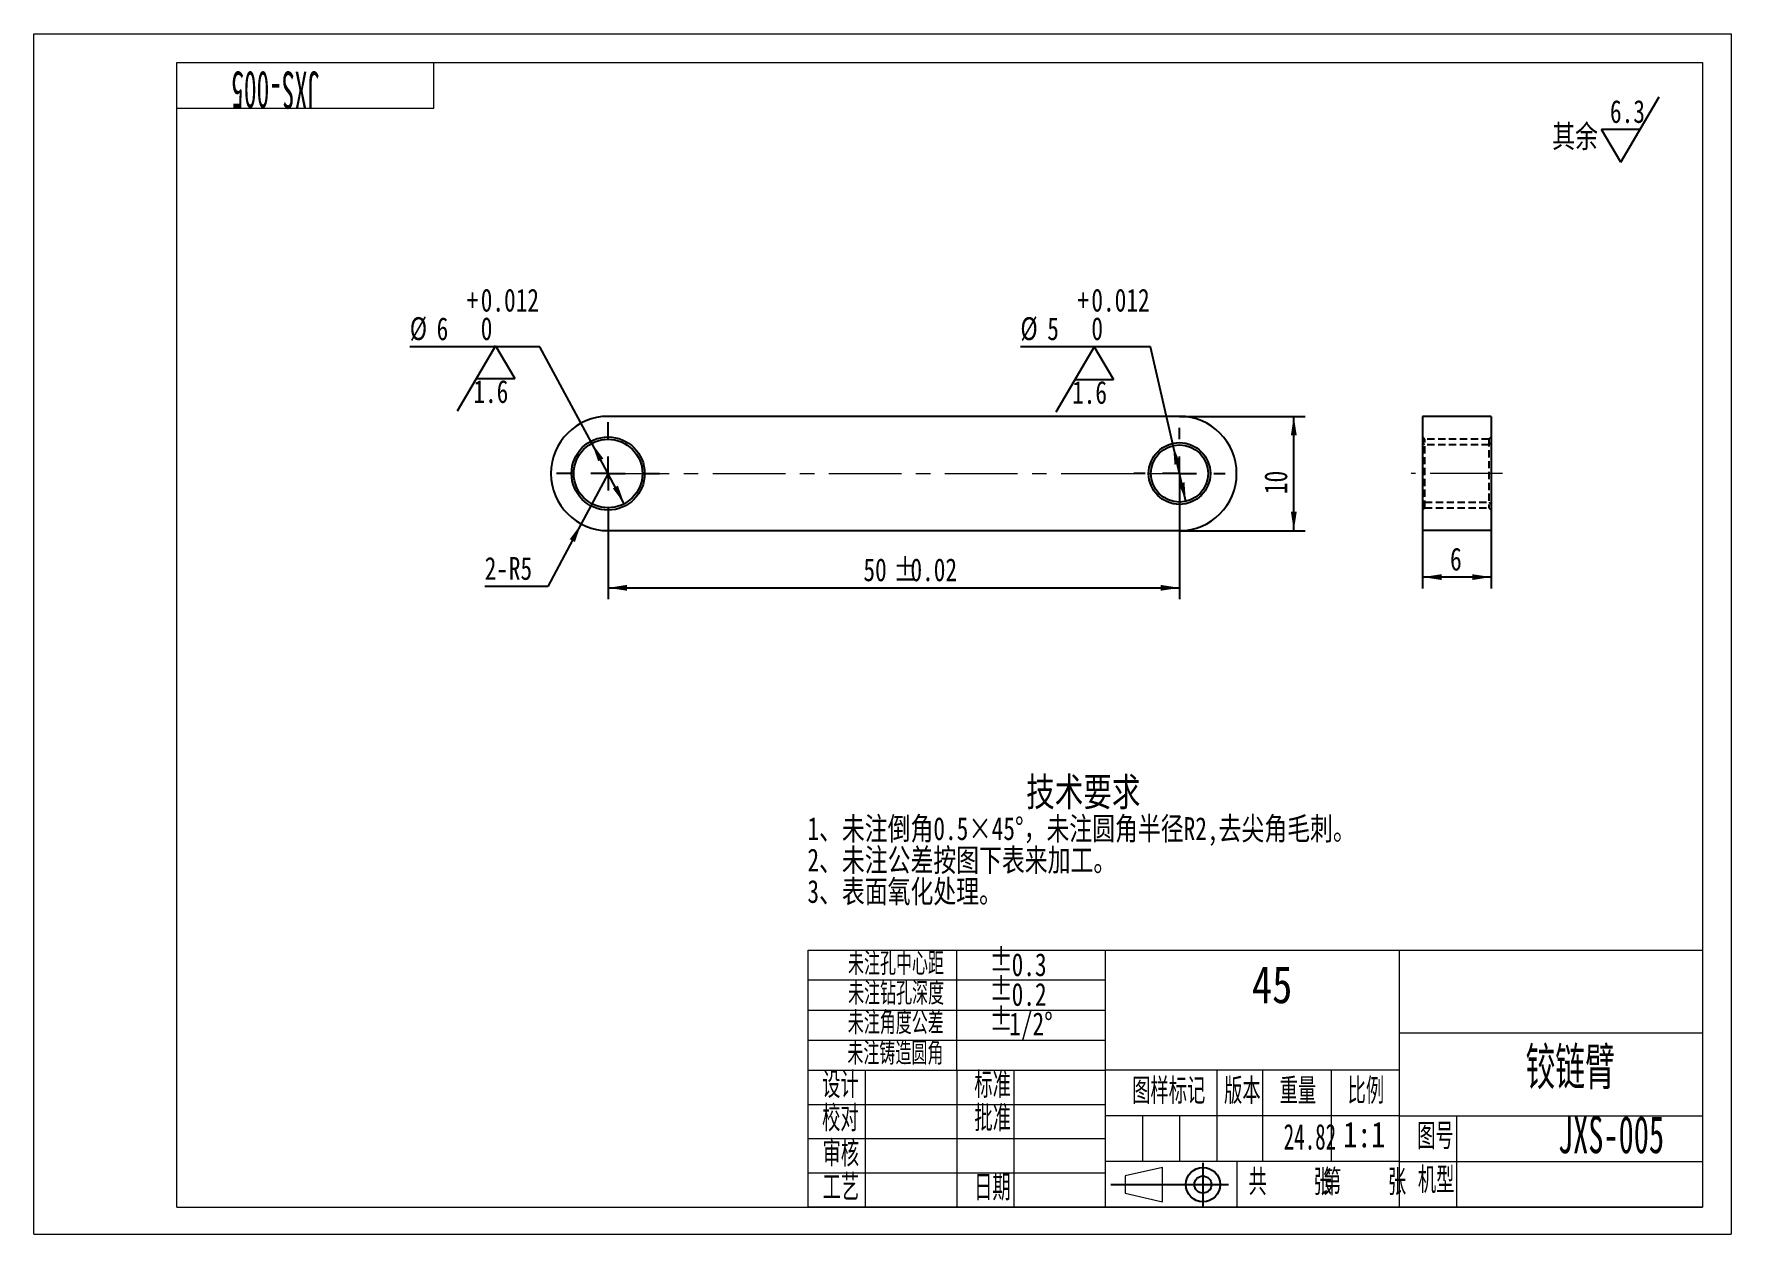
# Model space of a CAD drawing. Header units: millimetres. Extents: x 0 to 297, y 0 to 210.
import ezdxf

# ---------------------------------------------------------------- set-up
doc = ezdxf.new("R2010")
doc.units = ezdxf.units.MM
doc.linetypes.add('CENTERX2', pattern=[20.32, 12.7, -2.54, 2.54, -2.54])
doc.linetypes.add('HIDDEN', pattern=[1.905, 1.27, -0.635])
for name, color, linetype in [('04', 2, 'HIDDEN'), ('05', 4, 'CENTERX2'), ('06', 5, 'Continuous'), ('12', 3, 'Continuous')]:
    doc.layers.add(name, color=color, linetype=linetype)
doc.styles.add('SLDTEXTSTYLE0', font='HYSWLONGFANGSONG.TTF', dxfattribs={"bigfont": 'bigfont'})
doc.styles.add('SLDTEXTSTYLE1', font='HYSWLONGFANGSONG.TTF')
doc.styles.add('SLDTEXTSTYLE2', font='HYSWLONGFANGSONG.TTF', dxfattribs={"width": 0.8, "bigfont": 'bigfont'})
doc.styles.add('SLDTEXTSTYLE3', font='仿宋_GB2312', dxfattribs={"width": 0.8})
doc.styles.add('SLDTEXTSTYLE4', font='HYSWLONGFANGSONG.TTF', dxfattribs={"width": 0.67})
doc.styles.add('SLDTEXTSTYLE5', font='HYSWLONGFANGSONG.TTF', dxfattribs={"width": 0.8})
doc.dimstyles.new('SLDDIMSTYLE0', dxfattribs={"dimtxt": 4, "dimasz": 3.302, "dimexe": 0, "dimexo": 0.0625, "dimgap": 1, "dimtad": 2, "dimlfac": 0.5, "dimrnd": 1e-09, "dimzin": 12, "dimdsep": 46, "dimtxsty": 'SLDTEXTSTYLE1', "dimsah": 1, "dimcen": 0.09, "dimadec": 0, "dimazin": 3, "dimtfac": 1, "dimtofl": 0, "dimtmove": 0, "dimatfit": 3, "dimfxl": 0, "dimfrac": 2, "dimtolj": 1, "dimtzin": 12, "dimarcsym": 0})
doc.dimstyles.new('SLDDIMSTYLE1', dxfattribs={"dimtxt": 4, "dimasz": 3.302, "dimexe": 0, "dimexo": 0.0625, "dimgap": 1, "dimtad": 0, "dimtih": 1, "dimtoh": 1, "dimlfac": 0.5, "dimrnd": 1e-09, "dimzin": 12, "dimdsep": 46, "dimtxsty": 'SLDTEXTSTYLE1', "dimsah": 1, "dimcen": 0, "dimadec": 0, "dimazin": 3, "dimtfac": 1, "dimtofl": 0, "dimtmove": 0, "dimatfit": 3, "dimfxl": 0, "dimfrac": 2, "dimtolj": 1, "dimtzin": 12, "dimarcsym": 0})
doc.dimstyles.new('SLDDIMSTYLE2', dxfattribs={"dimtxt": 4, "dimasz": 3.302, "dimexe": 0, "dimexo": 0.0625, "dimgap": 1, "dimtad": 0, "dimtih": 1, "dimtoh": 1, "dimlfac": 0.5, "dimrnd": 1e-09, "dimzin": 12, "dimdsep": 46, "dimtxsty": 'SLDTEXTSTYLE1', "dimsah": 1, "dimcen": 0, "dimadec": 0, "dimazin": 3, "dimtol": 1, "dimtp": 0.012, "dimtfac": 1, "dimtdec": 3, "dimtmove": 0, "dimatfit": 3, "dimfxl": 0, "dimfrac": 2, "dimtolj": 1, "dimarcsym": 0})

# ---------------------------------------------------------------- blocks, each defined once
blk = doc.blocks.new('块2')
at = {"color": 7, "linetype": 'Continuous', "lineweight": 15}
for p, q in [((265.02, 12.24), (258.52, 10.74)), ((265.02, 6.24), (265.02, 12.24)), ((258.52, 10.74), (258.52, 7.74)), ((258.52, 7.74), (265.02, 6.24))]:
    blk.add_line(p, q, dxfattribs=at)
for p, q in [((272.1, 13.04), (272.1, 5.42)), ((256.01, 9.24), (276.57, 9.24))]:
    blk.add_line(p, q)
for radius in [3, 1.5]:
    blk.add_circle((272.1, 9.24), radius)
blk = doc.blocks.new('SW_NOTE_0')
at = {"layer": '12', "color": 0, "attachment_point": 1, "style": 'SLDTEXTSTYLE0'}
for s, insert, char_height in [('\\M+18B5A术\\M+19776\\M+18B81', (0, 6.45), 5), ('1\\M+18141\\M+196A2\\M+1928D\\M+1937C\\M+18A700.5\\M+1817E45\\M+1818B\\M+18143\\M+196A2\\M+1928D圆\\M+18A70\\M+194BC\\M+18C61R2,\\M+18B8E\\M+190EB\\M+18A70\\M+196D1\\M+18E68\\M+18142', (-38.28, -0.47), 4), ('2\\M+18141\\M+196A2\\M+1928D\\M+18CF6\\M+18DB7\\M+188C2图\\M+189BA\\M+1955C\\M+19788\\M+189C1\\M+18D48\\M+18142', (-38.28, -5.97), 4), ('3\\M+18141\\M+1955C\\M+196CA氧\\M+189BB处\\M+1979D\\M+18142', (-38.28, -11.47), 4)]:
    blk.add_mtext(s, dxfattribs=dict(at, insert=insert, char_height=char_height))
blk = doc.blocks.new('SW_SFSYMBOL_0')
at = {"layer": '12', "color": 0}
for p, q in [((1.88, -5.71), (8.62, 5.71)), ((1.88, -5.71), (-1.49, 0)), ((5.25, 0), (-1.49, 0))]:
    blk.add_line(p, q, dxfattribs=at)
at = {"layer": '12', "color": 0, "insert": (0, 5.16), "char_height": 4, "attachment_point": 1, "style": 'SLDTEXTSTYLE1'}
blk.add_mtext('6.3', dxfattribs=at)
blk = doc.blocks.new('_D')
at = {"layer": '12'}
for p, q in [((200.49, 133.08), (200.49, 111.08)), ((100.49, 124.08), (100.49, 111.08)), ((100.49, 113.08), (200.49, 113.08))]:
    blk.add_line(p, q, dxfattribs=at)
for points in [[(100.49, 113.08), (103.79, 112.57), (103.79, 113.59)], [(200.49, 113.08), (197.19, 113.59), (197.19, 112.57)]]:
    blk.add_solid(points, dxfattribs=at)
at = {"layer": '12', "char_height": 4, "attachment_point": 1, "style": 'SLDTEXTSTYLE1'}
for s, insert in [('50', (145.17, 118.24)), ('%%p', (150.43, 118.26)), ('0.02', (153.4, 118.24))]:
    blk.add_mtext(s, dxfattribs=dict(at, insert=insert))
blk = doc.blocks.new('_D_1')
at = {"layer": '12'}
for p, q in [((200.49, 143.08), (222.49, 143.08)), ((220.49, 123.08), (220.49, 143.08)), ((200.49, 123.08), (222.49, 123.08))]:
    blk.add_line(p, q, dxfattribs=at)
for points in [[(220.49, 143.08), (219.98, 139.78), (221, 139.78)], [(220.49, 123.08), (221, 126.38), (219.98, 126.38)]]:
    blk.add_solid(points, dxfattribs=at)
at = {"layer": '12', "insert": (215.33, 129.48), "char_height": 4, "attachment_point": 1, "rotation": 90, "style": 'SLDTEXTSTYLE1'}
blk.add_mtext('10', dxfattribs=at)
blk = doc.blocks.new('_D_2')
at = {"layer": '12'}
for p, q in [((100.49, 133.08), (95.78, 124.26)), ((95.78, 124.26), (89.96, 113.32)), ((89.96, 113.32), (78.89, 113.32))]:
    blk.add_line(p, q, dxfattribs=at)
blk.add_solid([(95.78, 124.26), (93.78, 121.58), (94.68, 121.11)], dxfattribs=at)
at = {"layer": '12', "char_height": 4, "attachment_point": 1, "style": 'SLDTEXTSTYLE1'}
for s, insert in [('2-', (78.89, 118.48)), ('R5', (83.11, 118.48))]:
    blk.add_mtext(s, dxfattribs=dict(at, insert=insert))
blk = doc.blocks.new('_D_3')
at = {"layer": '12'}
for p, q in [((88.56, 155.26), (65.78, 155.26)), ((97.65, 138.37), (88.56, 155.26)), ((103.33, 127.8), (97.65, 138.37))]:
    blk.add_line(p, q, dxfattribs=at)
for points in [[(97.65, 138.37), (98.76, 135.22), (99.66, 135.7)], [(103.33, 127.8), (102.21, 130.95), (101.32, 130.47)]]:
    blk.add_solid(points, dxfattribs=at)
at = {"layer": '12', "char_height": 4, "attachment_point": 1, "style": 'SLDTEXTSTYLE1'}
for s, insert in [('+', (75.73, 165.42)), ('0.012', (78.2, 165.42)), ('%%c', (65.78, 160.44)), ('0', (78.2, 160.44)), ('6', (70.48, 160.42))]:
    blk.add_mtext(s, dxfattribs=dict(at, insert=insert))
blk = doc.blocks.new('_D_4')
at = {"layer": '12'}
for p, q in [((195.42, 155.26), (172.64, 155.26)), ((199.37, 137.96), (195.42, 155.26)), ((201.6, 128.21), (199.37, 137.96))]:
    blk.add_line(p, q, dxfattribs=at)
for points in [[(199.37, 137.96), (199.61, 134.62), (200.6, 134.85)], [(201.6, 128.21), (201.36, 131.54), (200.37, 131.31)]]:
    blk.add_solid(points, dxfattribs=at)
at = {"layer": '12', "char_height": 4, "attachment_point": 1, "style": 'SLDTEXTSTYLE1'}
for s, insert in [('+', (182.6, 165.42)), ('0.012', (185.06, 165.42)), ('%%c', (172.64, 160.44)), ('0', (185.06, 160.44)), ('5', (177.34, 160.42))]:
    blk.add_mtext(s, dxfattribs=dict(at, insert=insert))
blk = doc.blocks.new('SW_CENTERMARKSYMBOL_0')
at = {"layer": '05', "color": 0}
for p, q in [((0, 6), (0, 9)), ((0, 0), (0, 3)), ((-6, 0), (-9, 0)), ((0, 0), (-3, 0)), ((0, 0), (0, -3)), ((0, 0), (3, 0)), ((6, 0), (9, 0)), ((0, -6), (0, -9))]:
    blk.add_line(p, q, dxfattribs=at)
blk = doc.blocks.new('SW_CENTERMARKSYMBOL_1')
at = {"layer": '05', "color": 0}
for p, q in [((0, 6), (0, 8)), ((0, 0), (0, 3)), ((-6, 0), (-8, 0)), ((0, 0), (-3, 0)), ((0, 0), (0, -3)), ((0, 0), (3, 0)), ((6, 0), (8, 0)), ((0, -6), (0, -8))]:
    blk.add_line(p, q, dxfattribs=at)
blk = doc.blocks.new('SW_SFSYMBOL_1')
at = {"layer": '12', "color": 0}
for p, q in [((3.9, 11.16), (-2.85, -0.27)), ((3.9, 11.16), (7.27, 5.44)), ((0.53, 5.44), (7.27, 5.44))]:
    blk.add_line(p, q, dxfattribs=at)
at = {"layer": '12', "color": 0, "insert": (0, 5.16), "char_height": 4, "attachment_point": 1, "style": 'SLDTEXTSTYLE1'}
blk.add_mtext('1.6', dxfattribs=at)
blk = doc.blocks.new('SW_SFSYMBOL_2')
at = {"layer": '12', "color": 0}
for p, q in [((3.9, 11.16), (-2.85, -0.27)), ((3.9, 11.16), (7.27, 5.44)), ((0.53, 5.44), (7.27, 5.44))]:
    blk.add_line(p, q, dxfattribs=at)
at = {"layer": '12', "color": 0, "insert": (0, 5.16), "char_height": 4, "attachment_point": 1, "style": 'SLDTEXTSTYLE1'}
blk.add_mtext('1.6', dxfattribs=at)
blk = doc.blocks.new('_D_5')
at = {"layer": '12'}
for p, q in [((243.03, 123.08), (243.03, 112.96)), ((255.03, 123.08), (255.03, 112.96)), ((255.03, 114.96), (243.03, 114.96))]:
    blk.add_line(p, q, dxfattribs=at)
for points in [[(243.03, 114.96), (246.34, 114.45), (246.34, 115.46)], [(255.03, 114.96), (251.73, 115.46), (251.73, 114.45)]]:
    blk.add_solid(points, dxfattribs=at)
at = {"layer": '12', "insert": (247.84, 120.11, 50), "char_height": 4, "attachment_point": 1, "style": 'SLDTEXTSTYLE1'}
blk.add_mtext('6', dxfattribs=at)

msp = doc.modelspace()

# ---------------------------------------------------------------- linework, layer by layer
for p, q in [((200.488, 143.082), (100.488, 143.082)), ((255.033, 143.082), (243.033, 143.082)), ((243.033, 143.082), (243.033, 123.082)), ((255.033, 143.082), (255.033, 123.082)), ((100.488, 123.082), (200.488, 123.082)), ((255.033, 123.082), (243.033, 123.082))]:
    msp.add_line(p, q)
at = {"color": 7, "linetype": 'CENTERX2', "lineweight": 0, "true_color": 0xffffff}
for p, q in [((98.488, 133.082), (202.488, 133.082)), ((257.033, 133.082), (241.033, 133.082))]:
    msp.add_line(p, q, dxfattribs=at)
for centre, radius in [((100.488, 133.082), 6.4), ((100.488, 133.082), 6), ((200.488, 133.082), 5.4), ((200.488, 133.082), 5)]:
    msp.add_circle(centre, radius)
for centre, start, end in [((100.488, 133.082), 90, 270), ((200.488, 133.082), 270, 90)]:
    msp.add_arc(centre, 10, start, end)
at = {"layer": '04'}
for p, q in [((243.433, 139.082), (243.033, 139.482)), ((243.433, 138.082), (243.033, 138.482)), ((243.433, 127.082), (243.433, 139.082)), ((254.633, 139.082), (243.433, 139.082)), ((254.633, 138.082), (243.433, 138.082)), ((255.033, 139.482), (254.633, 139.082)), ((254.633, 139.082), (254.633, 127.082)), ((255.033, 138.482), (254.633, 138.082)), ((243.033, 127.682), (243.433, 128.082)), ((243.433, 128.082), (254.633, 128.082)), ((254.633, 128.082), (255.033, 127.682)), ((243.033, 126.682), (243.433, 127.082)), ((243.433, 127.082), (254.633, 127.082)), ((254.633, 127.082), (255.033, 126.682))]:
    msp.add_line(p, q, dxfattribs=at)
at = {"layer": '06', "color": 5, "linetype": 'Continuous', "lineweight": 0, "true_color": 0x0000ff}
for p, q in [((0.011, 0), (0.011, 210)), ((0.011, 210), (297.011, 210)), ((297.011, 210), (297.011, 0)), ((25.011, 4.693), (25.011, 205)), ((25.011, 205), (292.011, 205)), ((70.011, 197), (70.011, 205)), ((292.011, 205), (292.011, 4.693)), ((25.011, 197), (70.011, 197)), ((135.511, 4.693), (135.511, 49.693)), ((135.511, 49.693), (292.011, 49.693)), ((161.511, 28.693), (161.511, 49.693)), ((187.511, 4.693), (187.511, 49.693)), ((239.011, 4.693), (239.011, 49.693)), ((292.011, 49.693), (292.011, 4.693)), ((187.511, 44.443), (135.511, 44.443)), ((135.511, 39.193), (187.511, 39.193)), ((135.511, 33.943), (187.511, 33.943)), ((239.011, 35.193), (292.011, 35.193)), ((135.511, 28.693), (187.511, 28.693)), ((145.511, 4.693), (145.511, 28.693)), ((161.511, 28.693), (161.511, 4.693)), ((171.511, 28.693), (171.511, 4.693)), ((239.011, 28.693), (187.511, 28.693)), ((207.011, 28.693), (207.011, 12.693)), ((215.011, 28.693), (215.011, 12.693)), ((227.011, 28.693), (227.011, 12.693)), ((135.511, 22.693), (187.511, 22.693)), ((239.011, 20.693), (187.511, 20.693)), ((194.011, 20.693), (194.011, 12.693)), ((200.511, 20.693), (200.511, 12.693)), ((239.011, 20.693), (292.011, 20.693)), ((249.011, 4.693), (249.011, 20.693)), ((135.511, 16.693), (187.511, 16.693)), ((239.011, 12.693), (187.511, 12.693)), ((210.511, 12.693), (210.511, 4.693)), ((239.011, 12.693), (292.011, 12.693)), ((135.511, 10.693), (187.511, 10.693)), ((25.011, 4.693), (292.011, 4.693)), ((292.011, 4.693), (135.511, 4.693)), ((0.011, 0), (297.011, 0))]:
    msp.add_line(p, q, dxfattribs=at)

# ---------------------------------------------------------------- block references
msp.add_blockref('块2', (-67.513, -0.581))
at = {"layer": '05'}
for name, p in [('SW_CENTERMARKSYMBOL_0', (100.488, 133.082)), ('SW_CENTERMARKSYMBOL_1', (200.488, 133.082))]:
    msp.add_blockref(name, p, dxfattribs=at)
at = {"layer": '12'}
for name, p in [('SW_SFSYMBOL_0', (275.82, 193.274)), ('SW_SFSYMBOL_1', (76.91, 144.272)), ('SW_SFSYMBOL_2', (181.682, 144.116)), ('SW_NOTE_0', (173.651, 73.421))]:
    msp.add_blockref(name, p, dxfattribs=at)

# ---------------------------------------------------------------- texts
at = {"layer": '12', "insert": (42.307, 196.917), "char_height": 6.5, "attachment_point": 2, "rotation": 180, "style": 'SLDTEXTSTYLE4'}
msp.add_mtext('JXS-005', dxfattribs=at)
at = {"layer": '12'}
for s, insert, char_height, attachment_point, style in [('\\M+191B4\\M+1975D', (265.72, 194.097), 4, 1, 'SLDTEXTSTYLE0'), ('\\M+196A2\\M+1928D\\M+18D45\\M+19286\\M+19053\\M+18B97', (142.475, 49.204), 3.5, 1, 'SLDTEXTSTYLE2'), ('%%p', (167.226, 50.041), 4, 1, 'SLDTEXTSTYLE1'), ('0.3', (171.109, 49.147), 4, 1, 'SLDTEXTSTYLE1'), ('\\M+196A2\\M+1928D钻\\M+18D45\\M+1905B\\M+19378', (142.492, 44.018), 3.5, 1, 'SLDTEXTSTYLE2'), ('%%p', (167.226, 44.937), 4, 1, 'SLDTEXTSTYLE1'), ('45', (216.698, 46.891), 6.5, 2, 'SLDTEXTSTYLE3'), ('0.2', (171.109, 43.936), 4, 1, 'SLDTEXTSTYLE1'), ('\\M+196A2\\M+1928D\\M+18A70\\M+19378\\M+18CF6\\M+18DB7', (142.437, 38.858), 3.5, 1, 'SLDTEXTSTYLE2'), ('%%p', (167.226, 39.664), 4, 1, 'SLDTEXTSTYLE1'), ('1/2°', (170.681, 38.787), 4, 1, 'SLDTEXTSTYLE1'), ('\\M+196A2\\M+1928D铸\\M+191A2圆\\M+18A70', (142.368, 33.516), 3.5, 1, 'SLDTEXTSTYLE2'), ('铰链\\M+1E45D', (268.858, 32.561), 6.5, 2, 'SLDTEXTSTYLE2'), ('设计', (137.953, 28.243), 4, 1, 'SLDTEXTSTYLE2'), ('标\\M+18F79', (164.578, 28.243), 4, 1, 'SLDTEXTSTYLE2'), ('图样标记', (192.202, 27.199), 4, 1, 'SLDTEXTSTYLE2'), ('\\M+194C5\\M+1967B', (208.286, 27.199), 4, 1, 'SLDTEXTSTYLE2'), ('\\M+18F64\\M+197CA', (218.011, 27.199), 4, 1, 'SLDTEXTSTYLE2'), ('\\M+194E4\\M+197E1', (229.911, 27.199), 4, 1, 'SLDTEXTSTYLE2'), ('\\M+18D5A对', (137.944, 22.4), 4, 1, 'SLDTEXTSTYLE2'), ('\\M+194E1\\M+18F79', (164.589, 22.4), 4, 1, 'SLDTEXTSTYLE2'), ('24.82', (223.313, 19.28), 4.5, 2, 'SLDTEXTSTYLE5'), ('1:1', (232.828, 19.661), 4.5, 2, 'SLDTEXTSTYLE3'), ('图\\M+18D86', (242.068, 19.286), 4, 1, 'SLDTEXTSTYLE2'), ('JXS-005', (276.005, 20.653), 6.5, 2, 'SLDTEXTSTYLE5'), ('审\\M+18A6A', (138.018, 16.249), 4, 1, 'SLDTEXTSTYLE2'), ('\\M+18AF7\\M+18C5E', (242.202, 11.59), 4, 1, 'SLDTEXTSTYLE2'), ('\\M+18D48艺', (138.02, 10.305), 4, 1, 'SLDTEXTSTYLE2'), ('\\M+193FA\\M+18AFA', (164.55, 10.305), 4, 1, 'SLDTEXTSTYLE2'), ('\\M+18BA4     张', (212.574, 11.239), 4, 1, 'SLDTEXTSTYLE2'), ('\\M+191E6     张', (225.608, 11.239), 4, 1, 'SLDTEXTSTYLE2')]:
    msp.add_mtext(s, dxfattribs=dict(at, insert=insert, char_height=char_height, attachment_point=attachment_point, style=style))

# ---------------------------------------------------------------- dimensions: what is measured, and where the dimension line sits
for p1, p2, picture, middle in [((97.645, 138.366), (103.33, 127.798), '_D_3', (76.375, 160.251)), ((199.374, 137.957), (201.602, 128.208), '_D_4', (183.236, 160.251))]:
    dim = msp.add_diameter_dim_2p(p1=p1, p2=p2, dimstyle='SLDDIMSTYLE2', dxfattribs=at)
    dim.commit()
    dim.dimension.update_dxf_attribs({"geometry": picture, "text_midpoint": middle, "dimtype": 163})
dim = msp.add_linear_dim(base=(220.488, 143.082), p1=(200.488, 123.082), p2=(200.488, 143.082), angle=90, dimstyle='SLDDIMSTYLE0', dxfattribs=at)
dim.commit()
dim.dimension.update_dxf_attribs({"geometry": '_D_1', "text_midpoint": (220.488, 132.106), "dimtype": 160})
dim = msp.add_radius_dim(center=(100.488, 133.082), mpoint=(95.784, 124.258), text='2-<>', dimstyle='SLDDIMSTYLE1', dxfattribs=at)
dim.commit()
dim.dimension.update_dxf_attribs({"geometry": '_D_2', "text_midpoint": (83.629, 115.799), "dimtype": 164})
dim = msp.add_linear_dim(base=(200.488, 113.082), p1=(100.488, 124.082), p2=(200.488, 133.082), text='<>%%p0.02', dimstyle='SLDDIMSTYLE0', dxfattribs=at)
dim.commit()
dim.dimension.update_dxf_attribs({"geometry": '_D', "text_midpoint": (152.791, 113.082), "dimtype": 160})
dim = msp.add_linear_dim(base=(243.033, 114.956), p1=(255.033, 123.082), p2=(243.033, 123.082), dimstyle='SLDDIMSTYLE0', dxfattribs=at)
dim.commit()
dim.dimension.update_dxf_attribs({"geometry": '_D_5', "text_midpoint": (249.594, 114.956), "dimtype": 160})

doc.saveas('drawing.dxf')
